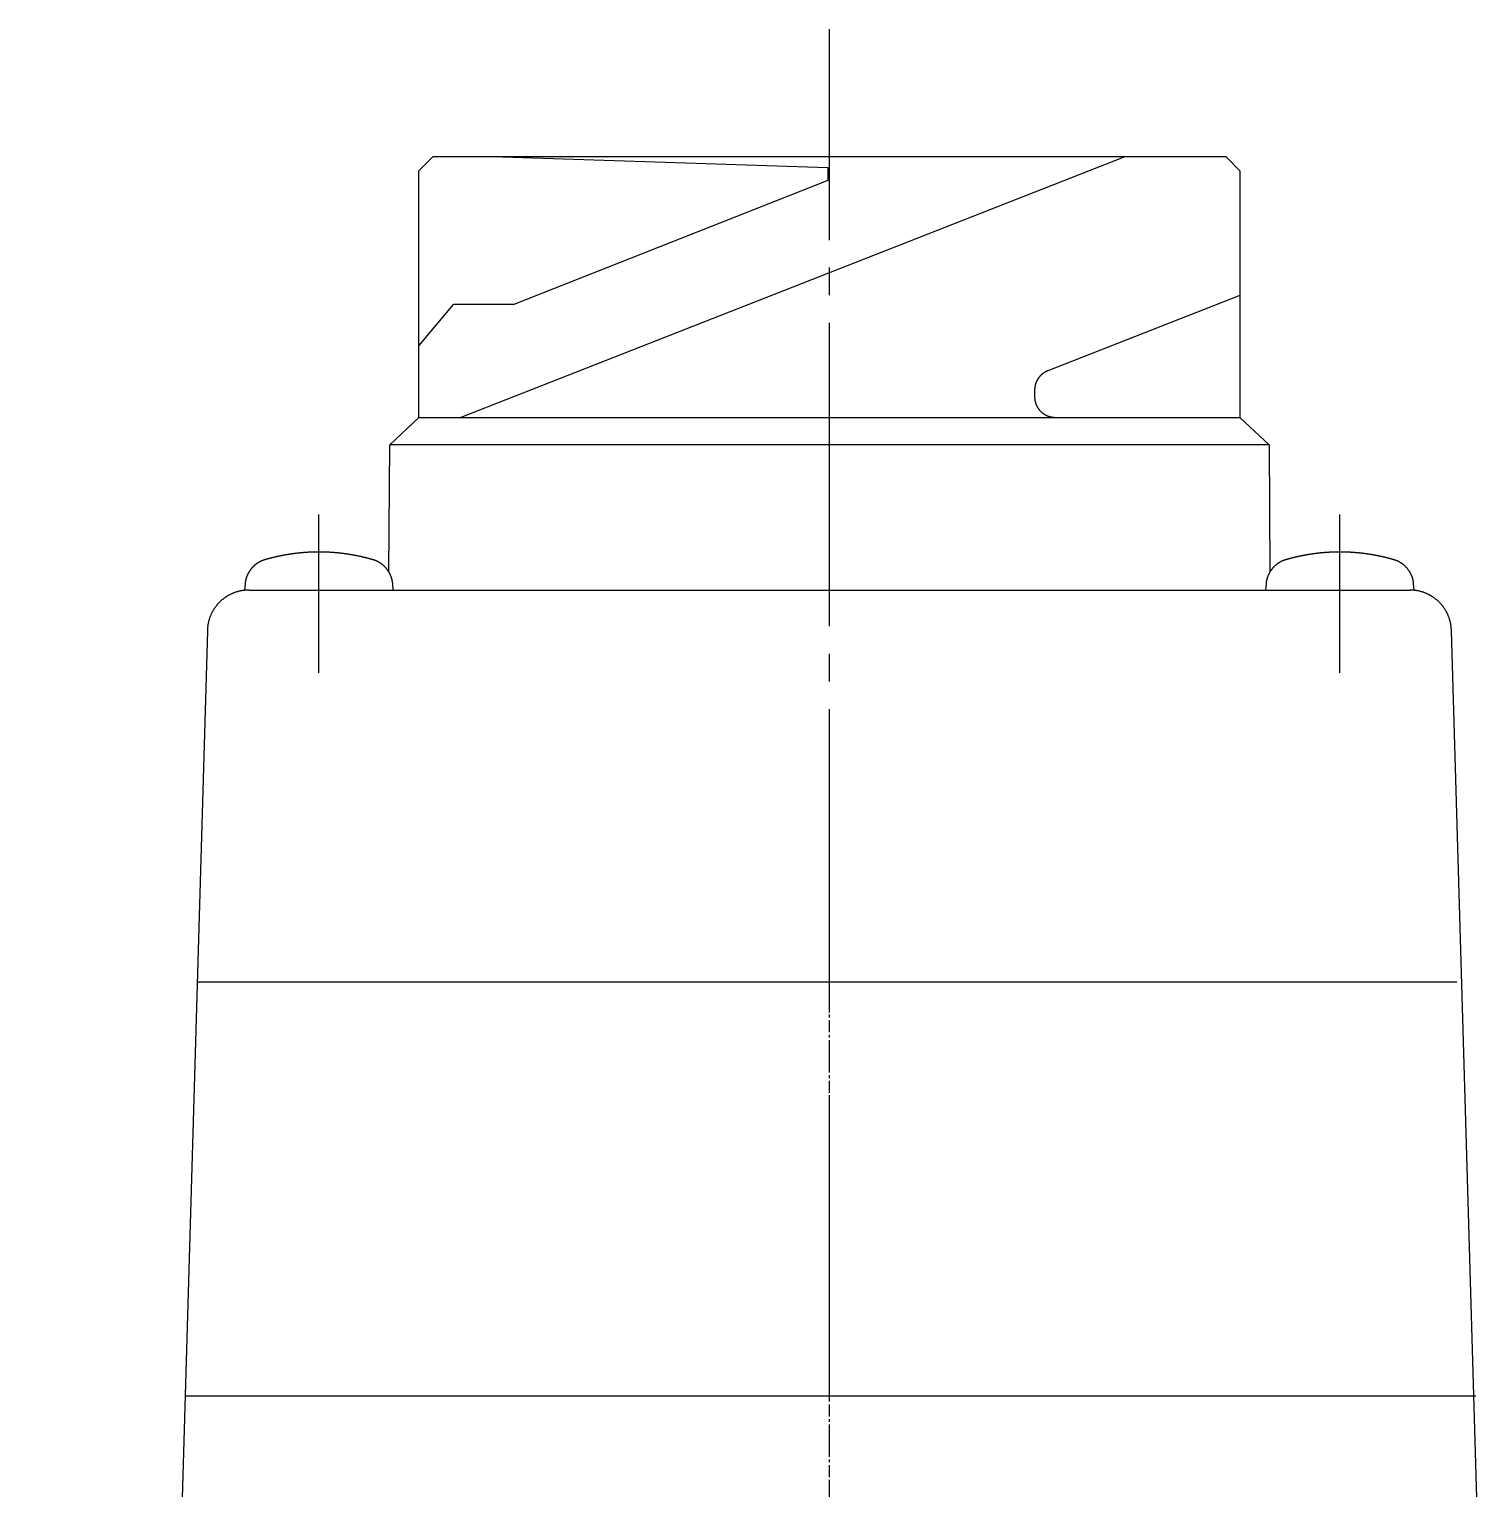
# Model space of a CAD drawing. Extents: x 0 to 632, y 0 to 332.
# Drawn here: x 550.3 to 602.8, y 279.2 to 332.1 of the extents above; entities that cross this region are included whole.
import ezdxf

# ---------------------------------------------------------------- set-up
doc = ezdxf.new("R2010")
doc.units = 0
doc.linetypes.add('DASH_CENTER', pattern=[14, 11, -1, 1, -1])
doc.layers.get('0').update_dxf_attribs({"linetype": 'CONTINUOUS'})

# ---------------------------------------------------------------- blocks, each defined once
blk = doc.blocks.new('TOP', base_point=(-57215.3, 16665.6))
at = {"color": 1, "linetype": 'DASH_CENTER'}
for p, q in [((-21952.1, 16121), (-21952.1, 17679.6)), ((-22688.7, 16324.5), (-22688.7, 16070.5))]:
    blk.add_line(p, q, dxfattribs=at)

msp = doc.modelspace()

# ---------------------------------------------------------------- linework, layer by layer
at = {"color": 1, "linetype": 'DASH_CENTER'}
for p, q in [((579.333, 268.47), (579.333, 332.112)), ((560.833, 308.782), (560.833, 314.526)), ((597.833, 308.782), (597.833, 314.526))]:
    msp.add_line(p, q, dxfattribs=at)
at = {"color": 7, "linetype": 'CONTINUOUS'}
for p, q in [((564.458, 326.982), (564.958, 327.482)), ((593.708, 327.482), (564.958, 327.482)), ((593.708, 327.482), (564.968, 327.482)), ((590.039, 327.482), (565.978, 318.042)), ((567.485, 327.482), (579.275, 327.096)), ((594.208, 326.982), (593.708, 327.482)), ((564.458, 318.042), (564.458, 326.982)), ((579.275, 327.096), (579.275, 326.623)), ((594.208, 326.982), (594.208, 318.042)), ((579.275, 326.623), (567.895, 322.135)), ((594.208, 322.46), (587.246, 319.729)), ((564.458, 320.639), (565.713, 322.135)), ((567.895, 322.135), (565.713, 322.135)), ((586.77, 319.03), (586.77, 318.792)), ((563.398, 317.042), (564.458, 318.042)), ((564.458, 318.042), (587.52, 318.042)), ((587.52, 318.042), (594.208, 318.042)), ((594.208, 318.042), (595.268, 317.042)), ((594.208, 318.042), (595.268, 317.042)), ((563.37, 312.435), (563.398, 317.042)), ((595.268, 317.042), (563.398, 317.042)), ((595.268, 317.042), (595.295, 312.435)), ((558.157, 312.009), (558.136, 311.774)), ((558.29, 311.782), (579.333, 311.782)), ((563.528, 311.782), (563.508, 312.009)), ((579.333, 311.782), (600.376, 311.782)), ((595.157, 312.009), (595.137, 311.782)), ((600.529, 311.774), (600.508, 312.009)), ((556.79, 310.303), (555.833, 277.482)), ((602.833, 277.482), (601.876, 310.303)), ((556.419, 297.582), (579.333, 297.582)), ((579.333, 297.582), (602.067, 297.582)), ((555.981, 282.582), (579.333, 282.582)), ((579.333, 282.582), (602.765, 282.582))]:
    msp.add_line(p, q, dxfattribs=at)
for points in [[(587.246, 319.729, 0), (587.24, 319.726, 0), (587.233, 319.723, 0), (587.227, 319.721, 0), (587.22, 319.718, 0), (587.214, 319.715, 0), (587.207, 319.712, 0), (587.201, 319.709, 0), (587.195, 319.706, 0), (587.188, 319.703, 0), (587.182, 319.7, 0), (587.176, 319.697, 0), (587.17, 319.693, 0), (587.164, 319.69, 0), (587.157, 319.687, 0), (587.151, 319.683, 0), (587.145, 319.68, 0), (587.139, 319.676, 0), (587.133, 319.673, 0), (587.127, 319.669, 0), (587.121, 319.665, 0), (587.115, 319.662, 0), (587.109, 319.658, 0), (587.103, 319.654, 0), (587.098, 319.65, 0), (587.092, 319.646, 0), (587.086, 319.642, 0), (587.08, 319.638, 0), (587.075, 319.634, 0), (587.069, 319.63, 0), (587.064, 319.625, 0), (587.058, 319.621, 0), (587.053, 319.617, 0), (587.047, 319.612, 0), (587.042, 319.608, 0), (587.036, 319.603, 0), (587.031, 319.599, 0), (587.026, 319.594, 0), (587.02, 319.59, 0), (587.015, 319.585, 0), (587.01, 319.58, 0), (587.005, 319.575, 0), (587, 319.571, 0), (586.995, 319.566, 0), (586.99, 319.561, 0), (586.985, 319.556, 0), (586.98, 319.551, 0), (586.975, 319.546, 0), (586.97, 319.541, 0), (586.966, 319.535, 0), (586.961, 319.53, 0), (586.956, 319.525, 0), (586.952, 319.52, 0), (586.947, 319.514, 0), (586.943, 319.509, 0), (586.938, 319.503, 0), (586.934, 319.498, 0), (586.929, 319.493, 0), (586.925, 319.487, 0), (586.921, 319.481, 0), (586.917, 319.476, 0), (586.913, 319.47, 0), (586.908, 319.464, 0), (586.904, 319.459, 0), (586.9, 319.453, 0), (586.897, 319.447, 0), (586.893, 319.441, 0), (586.889, 319.435, 0), (586.885, 319.429, 0), (586.881, 319.423, 0), (586.878, 319.417, 0), (586.874, 319.411, 0), (586.871, 319.405, 0), (586.867, 319.399, 0), (586.864, 319.393, 0), (586.86, 319.387, 0), (586.857, 319.381, 0), (586.854, 319.375, 0), (586.851, 319.368, 0), (586.847, 319.362, 0), (586.844, 319.356, 0), (586.841, 319.349, 0), (586.838, 319.343, 0), (586.836, 319.337, 0), (586.833, 319.33, 0), (586.83, 319.324, 0), (586.827, 319.317, 0), (586.825, 319.311, 0), (586.822, 319.304, 0), (586.819, 319.298, 0), (586.817, 319.291, 0), (586.815, 319.285, 0), (586.812, 319.278, 0), (586.81, 319.271, 0), (586.808, 319.265, 0), (586.806, 319.258, 0), (586.803, 319.251, 0), (586.801, 319.245, 0), (586.799, 319.238, 0), (586.797, 319.231, 0), (586.796, 319.224, 0), (586.794, 319.218, 0), (586.792, 319.211, 0), (586.79, 319.204, 0), (586.789, 319.197, 0), (586.787, 319.19, 0), (586.786, 319.184, 0), (586.785, 319.177, 0), (586.783, 319.17, 0), (586.782, 319.163, 0), (586.781, 319.156, 0), (586.78, 319.149, 0), (586.778, 319.142, 0), (586.777, 319.135, 0), (586.777, 319.128, 0), (586.776, 319.121, 0), (586.775, 319.114, 0), (586.774, 319.107, 0), (586.773, 319.1, 0), (586.773, 319.093, 0), (586.772, 319.086, 0), (586.772, 319.079, 0), (586.771, 319.072, 0), (586.771, 319.065, 0), (586.771, 319.058, 0), (586.77, 319.051, 0), (586.77, 319.044, 0), (586.77, 319.037, 0), (586.77, 319.03, 0)], [(586.77, 318.792, 0), (586.77, 318.783, 0), (586.77, 318.773, 0), (586.771, 318.764, 0), (586.771, 318.755, 0), (586.772, 318.746, 0), (586.772, 318.737, 0), (586.773, 318.727, 0), (586.774, 318.718, 0), (586.775, 318.709, 0), (586.776, 318.7, 0), (586.777, 318.691, 0), (586.778, 318.682, 0), (586.78, 318.673, 0), (586.781, 318.664, 0), (586.783, 318.654, 0), (586.785, 318.645, 0), (586.786, 318.636, 0), (586.788, 318.627, 0), (586.79, 318.618, 0), (586.793, 318.61, 0), (586.795, 318.601, 0), (586.797, 318.592, 0), (586.8, 318.583, 0), (586.802, 318.574, 0), (586.805, 318.565, 0), (586.808, 318.556, 0), (586.811, 318.548, 0), (586.814, 318.539, 0), (586.817, 318.53, 0), (586.82, 318.522, 0), (586.824, 318.513, 0), (586.827, 318.505, 0), (586.831, 318.496, 0), (586.834, 318.488, 0), (586.838, 318.479, 0), (586.842, 318.471, 0), (586.846, 318.463, 0), (586.85, 318.455, 0), (586.854, 318.446, 0), (586.859, 318.438, 0), (586.863, 318.43, 0), (586.868, 318.422, 0), (586.872, 318.414, 0), (586.877, 318.406, 0), (586.882, 318.398, 0), (586.886, 318.391, 0), (586.891, 318.383, 0), (586.896, 318.375, 0), (586.902, 318.367, 0), (586.907, 318.36, 0), (586.912, 318.352, 0), (586.918, 318.345, 0), (586.923, 318.338, 0), (586.929, 318.33, 0), (586.935, 318.323, 0), (586.94, 318.316, 0), (586.946, 318.309, 0), (586.952, 318.302, 0), (586.958, 318.295, 0), (586.964, 318.288, 0), (586.971, 318.281, 0), (586.977, 318.275, 0), (586.983, 318.268, 0), (586.99, 318.261, 0), (586.996, 318.255, 0), (587.003, 318.249, 0), (587.01, 318.242, 0), (587.016, 318.236, 0), (587.023, 318.23, 0), (587.03, 318.224, 0), (587.037, 318.218, 0), (587.044, 318.212, 0), (587.051, 318.206, 0), (587.059, 318.2, 0), (587.066, 318.195, 0), (587.073, 318.189, 0), (587.081, 318.184, 0), (587.088, 318.179, 0), (587.096, 318.173, 0), (587.103, 318.168, 0), (587.111, 318.163, 0), (587.119, 318.158, 0), (587.127, 318.153, 0), (587.135, 318.148, 0), (587.142, 318.144, 0), (587.15, 318.139, 0), (587.158, 318.135, 0), (587.167, 318.13, 0), (587.175, 318.126, 0), (587.183, 318.122, 0), (587.191, 318.118, 0), (587.199, 318.114, 0), (587.208, 318.11, 0), (587.216, 318.106, 0), (587.225, 318.102, 0), (587.233, 318.099, 0), (587.242, 318.095, 0), (587.25, 318.092, 0), (587.259, 318.089, 0), (587.267, 318.086, 0), (587.276, 318.083, 0), (587.285, 318.08, 0), (587.294, 318.077, 0), (587.302, 318.074, 0), (587.311, 318.071, 0), (587.32, 318.069, 0), (587.329, 318.067, 0), (587.338, 318.064, 0), (587.347, 318.062, 0), (587.356, 318.06, 0), (587.365, 318.058, 0), (587.374, 318.056, 0), (587.383, 318.054, 0), (587.392, 318.053, 0), (587.401, 318.051, 0), (587.41, 318.05, 0), (587.419, 318.049, 0), (587.428, 318.047, 0), (587.437, 318.046, 0), (587.447, 318.045, 0), (587.456, 318.045, 0), (587.465, 318.044, 0), (587.474, 318.043, 0), (587.483, 318.043, 0), (587.492, 318.042, 0), (587.502, 318.042, 0), (587.511, 318.042, 0), (587.52, 318.042, 0)], [(558.873, 312.882, 0), (558.864, 312.879, 0), (558.855, 312.876, 0), (558.846, 312.874, 0), (558.837, 312.871, 0), (558.828, 312.868, 0), (558.819, 312.865, 0), (558.811, 312.861, 0), (558.802, 312.858, 0), (558.793, 312.855, 0), (558.784, 312.851, 0), (558.776, 312.848, 0), (558.767, 312.844, 0), (558.758, 312.841, 0), (558.75, 312.837, 0), (558.741, 312.833, 0), (558.733, 312.829, 0), (558.724, 312.825, 0), (558.716, 312.821, 0), (558.707, 312.817, 0), (558.699, 312.813, 0), (558.691, 312.809, 0), (558.682, 312.804, 0), (558.674, 312.8, 0), (558.666, 312.795, 0), (558.658, 312.791, 0), (558.65, 312.786, 0), (558.642, 312.781, 0), (558.633, 312.776, 0), (558.625, 312.771, 0), (558.618, 312.766, 0), (558.61, 312.761, 0), (558.602, 312.756, 0), (558.594, 312.751, 0), (558.586, 312.746, 0), (558.579, 312.74, 0), (558.571, 312.735, 0), (558.563, 312.73, 0), (558.556, 312.724, 0), (558.548, 312.718, 0), (558.541, 312.713, 0), (558.533, 312.707, 0), (558.526, 312.701, 0), (558.519, 312.695, 0), (558.512, 312.689, 0), (558.504, 312.683, 0), (558.497, 312.677, 0), (558.49, 312.671, 0), (558.483, 312.665, 0), (558.476, 312.658, 0), (558.47, 312.652, 0), (558.463, 312.645, 0), (558.456, 312.639, 0), (558.449, 312.632, 0), (558.443, 312.626, 0), (558.436, 312.619, 0), (558.43, 312.612, 0), (558.423, 312.605, 0), (558.417, 312.599, 0), (558.41, 312.592, 0), (558.404, 312.585, 0), (558.398, 312.578, 0), (558.392, 312.571, 0), (558.386, 312.563, 0), (558.38, 312.556, 0), (558.374, 312.549, 0), (558.368, 312.542, 0), (558.362, 312.534, 0), (558.357, 312.527, 0), (558.351, 312.519, 0), (558.345, 312.512, 0), (558.34, 312.504, 0), (558.335, 312.496, 0), (558.329, 312.489, 0), (558.324, 312.481, 0), (558.319, 312.473, 0), (558.314, 312.465, 0), (558.308, 312.457, 0), (558.304, 312.45, 0), (558.299, 312.442, 0), (558.294, 312.434, 0), (558.289, 312.425, 0), (558.284, 312.417, 0), (558.28, 312.409, 0), (558.275, 312.401, 0), (558.271, 312.393, 0), (558.266, 312.384, 0), (558.262, 312.376, 0), (558.258, 312.368, 0), (558.254, 312.359, 0), (558.25, 312.351, 0), (558.246, 312.342, 0), (558.242, 312.334, 0), (558.238, 312.325, 0), (558.234, 312.317, 0), (558.231, 312.308, 0), (558.227, 312.299, 0), (558.223, 312.291, 0), (558.22, 312.282, 0), (558.217, 312.273, 0), (558.213, 312.264, 0), (558.21, 312.256, 0), (558.207, 312.247, 0), (558.204, 312.238, 0), (558.201, 312.229, 0), (558.198, 312.22, 0), (558.196, 312.211, 0), (558.193, 312.202, 0), (558.19, 312.193, 0), (558.188, 312.184, 0), (558.185, 312.175, 0), (558.183, 312.166, 0), (558.181, 312.157, 0), (558.179, 312.148, 0), (558.177, 312.139, 0), (558.175, 312.129, 0), (558.173, 312.12, 0), (558.171, 312.111, 0), (558.169, 312.102, 0), (558.168, 312.093, 0), (558.166, 312.083, 0), (558.165, 312.074, 0), (558.163, 312.065, 0), (558.162, 312.056, 0), (558.161, 312.046, 0), (558.16, 312.037, 0), (558.159, 312.028, 0), (558.158, 312.018, 0), (558.157, 312.009, 0)], [(560.833, 313.162, 0), (560.817, 313.162, 0), (560.802, 313.162, 0), (560.786, 313.162, 0), (560.771, 313.161, 0), (560.755, 313.161, 0), (560.739, 313.161, 0), (560.724, 313.161, 0), (560.708, 313.161, 0), (560.693, 313.16, 0), (560.677, 313.16, 0), (560.662, 313.16, 0), (560.646, 313.159, 0), (560.631, 313.159, 0), (560.615, 313.158, 0), (560.6, 313.158, 0), (560.584, 313.157, 0), (560.569, 313.157, 0), (560.553, 313.156, 0), (560.538, 313.156, 0), (560.522, 313.155, 0), (560.507, 313.154, 0), (560.491, 313.153, 0), (560.476, 313.153, 0), (560.46, 313.152, 0), (560.445, 313.151, 0), (560.429, 313.15, 0), (560.414, 313.149, 0), (560.398, 313.148, 0), (560.383, 313.147, 0), (560.367, 313.146, 0), (560.352, 313.145, 0), (560.336, 313.144, 0), (560.321, 313.143, 0), (560.306, 313.142, 0), (560.29, 313.141, 0), (560.275, 313.139, 0), (560.259, 313.138, 0), (560.244, 313.137, 0), (560.228, 313.136, 0), (560.213, 313.134, 0), (560.197, 313.133, 0), (560.182, 313.131, 0), (560.166, 313.13, 0), (560.151, 313.128, 0), (560.135, 313.127, 0), (560.12, 313.125, 0), (560.105, 313.124, 0), (560.089, 313.122, 0), (560.074, 313.12, 0), (560.058, 313.119, 0), (560.043, 313.117, 0), (560.027, 313.115, 0), (560.012, 313.113, 0), (559.997, 313.112, 0), (559.981, 313.11, 0), (559.966, 313.108, 0), (559.95, 313.106, 0), (559.935, 313.104, 0), (559.92, 313.102, 0), (559.904, 313.1, 0), (559.889, 313.098, 0), (559.874, 313.096, 0), (559.858, 313.094, 0), (559.843, 313.091, 0), (559.827, 313.089, 0), (559.812, 313.087, 0), (559.797, 313.085, 0), (559.781, 313.082, 0), (559.766, 313.08, 0), (559.751, 313.078, 0), (559.735, 313.075, 0), (559.72, 313.073, 0), (559.705, 313.07, 0), (559.689, 313.068, 0), (559.674, 313.065, 0), (559.659, 313.063, 0), (559.644, 313.06, 0), (559.628, 313.057, 0), (559.613, 313.055, 0), (559.598, 313.052, 0), (559.582, 313.049, 0), (559.567, 313.046, 0), (559.552, 313.044, 0), (559.537, 313.041, 0), (559.521, 313.038, 0), (559.506, 313.035, 0), (559.491, 313.032, 0), (559.476, 313.029, 0), (559.461, 313.026, 0), (559.445, 313.023, 0), (559.43, 313.02, 0), (559.415, 313.017, 0), (559.4, 313.014, 0), (559.385, 313.01, 0), (559.369, 313.007, 0), (559.354, 313.004, 0), (559.339, 313.001, 0), (559.324, 312.997, 0), (559.309, 312.994, 0), (559.294, 312.99, 0), (559.278, 312.987, 0), (559.263, 312.984, 0), (559.248, 312.98, 0), (559.233, 312.977, 0), (559.218, 312.973, 0), (559.203, 312.969, 0), (559.188, 312.966, 0), (559.173, 312.962, 0), (559.158, 312.958, 0), (559.143, 312.955, 0), (559.128, 312.951, 0), (559.112, 312.947, 0), (559.097, 312.943, 0), (559.082, 312.939, 0), (559.067, 312.936, 0), (559.052, 312.932, 0), (559.037, 312.928, 0), (559.022, 312.924, 0), (559.007, 312.92, 0), (558.992, 312.916, 0), (558.977, 312.911, 0), (558.963, 312.907, 0), (558.948, 312.903, 0), (558.933, 312.899, 0), (558.918, 312.895, 0), (558.903, 312.89, 0), (558.888, 312.886, 0), (558.873, 312.882, 0)], [(562.792, 312.882, 0), (562.777, 312.886, 0), (562.762, 312.89, 0), (562.747, 312.895, 0), (562.733, 312.899, 0), (562.718, 312.903, 0), (562.703, 312.907, 0), (562.688, 312.911, 0), (562.673, 312.916, 0), (562.658, 312.92, 0), (562.643, 312.924, 0), (562.628, 312.928, 0), (562.613, 312.932, 0), (562.598, 312.936, 0), (562.583, 312.939, 0), (562.568, 312.943, 0), (562.553, 312.947, 0), (562.538, 312.951, 0), (562.523, 312.955, 0), (562.508, 312.958, 0), (562.492, 312.962, 0), (562.477, 312.966, 0), (562.462, 312.969, 0), (562.447, 312.973, 0), (562.432, 312.977, 0), (562.417, 312.98, 0), (562.402, 312.984, 0), (562.387, 312.987, 0), (562.372, 312.99, 0), (562.356, 312.994, 0), (562.341, 312.997, 0), (562.326, 313.001, 0), (562.311, 313.004, 0), (562.296, 313.007, 0), (562.281, 313.01, 0), (562.265, 313.014, 0), (562.25, 313.017, 0), (562.235, 313.02, 0), (562.22, 313.023, 0), (562.205, 313.026, 0), (562.189, 313.029, 0), (562.174, 313.032, 0), (562.159, 313.035, 0), (562.144, 313.038, 0), (562.128, 313.041, 0), (562.113, 313.044, 0), (562.098, 313.046, 0), (562.083, 313.049, 0), (562.067, 313.052, 0), (562.052, 313.055, 0), (562.037, 313.057, 0), (562.022, 313.06, 0), (562.006, 313.063, 0), (561.991, 313.065, 0), (561.976, 313.068, 0), (561.96, 313.07, 0), (561.945, 313.073, 0), (561.93, 313.075, 0), (561.914, 313.078, 0), (561.899, 313.08, 0), (561.884, 313.082, 0), (561.868, 313.085, 0), (561.853, 313.087, 0), (561.838, 313.089, 0), (561.822, 313.091, 0), (561.807, 313.094, 0), (561.792, 313.096, 0), (561.776, 313.098, 0), (561.761, 313.1, 0), (561.745, 313.102, 0), (561.73, 313.104, 0), (561.715, 313.106, 0), (561.699, 313.108, 0), (561.684, 313.11, 0), (561.669, 313.112, 0), (561.653, 313.113, 0), (561.638, 313.115, 0), (561.622, 313.117, 0), (561.607, 313.119, 0), (561.591, 313.12, 0), (561.576, 313.122, 0), (561.561, 313.124, 0), (561.545, 313.125, 0), (561.53, 313.127, 0), (561.514, 313.128, 0), (561.499, 313.13, 0), (561.483, 313.131, 0), (561.468, 313.133, 0), (561.452, 313.134, 0), (561.437, 313.136, 0), (561.422, 313.137, 0), (561.406, 313.138, 0), (561.391, 313.139, 0), (561.375, 313.141, 0), (561.36, 313.142, 0), (561.344, 313.143, 0), (561.329, 313.144, 0), (561.313, 313.145, 0), (561.298, 313.146, 0), (561.282, 313.147, 0), (561.267, 313.148, 0), (561.251, 313.149, 0), (561.236, 313.15, 0), (561.22, 313.151, 0), (561.205, 313.152, 0), (561.189, 313.153, 0), (561.174, 313.153, 0), (561.158, 313.154, 0), (561.143, 313.155, 0), (561.127, 313.156, 0), (561.112, 313.156, 0), (561.096, 313.157, 0), (561.081, 313.157, 0), (561.065, 313.158, 0), (561.05, 313.158, 0), (561.034, 313.159, 0), (561.019, 313.159, 0), (561.003, 313.16, 0), (560.988, 313.16, 0), (560.972, 313.16, 0), (560.957, 313.161, 0), (560.941, 313.161, 0), (560.926, 313.161, 0), (560.91, 313.161, 0), (560.895, 313.161, 0), (560.879, 313.162, 0), (560.864, 313.162, 0), (560.848, 313.162, 0), (560.833, 313.162, 0)], [(563.508, 312.009, 0), (563.508, 312.018, 0), (563.507, 312.028, 0), (563.506, 312.037, 0), (563.504, 312.046, 0), (563.503, 312.056, 0), (563.502, 312.065, 0), (563.501, 312.074, 0), (563.499, 312.083, 0), (563.498, 312.093, 0), (563.496, 312.102, 0), (563.494, 312.111, 0), (563.492, 312.12, 0), (563.49, 312.129, 0), (563.488, 312.139, 0), (563.486, 312.148, 0), (563.484, 312.157, 0), (563.482, 312.166, 0), (563.48, 312.175, 0), (563.477, 312.184, 0), (563.475, 312.193, 0), (563.472, 312.202, 0), (563.47, 312.211, 0), (563.467, 312.22, 0), (563.464, 312.229, 0), (563.461, 312.238, 0), (563.458, 312.247, 0), (563.455, 312.256, 0), (563.452, 312.264, 0), (563.448, 312.273, 0), (563.445, 312.282, 0), (563.442, 312.291, 0), (563.438, 312.299, 0), (563.435, 312.308, 0), (563.431, 312.317, 0), (563.427, 312.325, 0), (563.423, 312.334, 0), (563.42, 312.342, 0), (563.416, 312.351, 0), (563.411, 312.359, 0), (563.407, 312.368, 0), (563.403, 312.376, 0), (563.399, 312.384, 0), (563.394, 312.393, 0), (563.39, 312.401, 0), (563.385, 312.409, 0), (563.381, 312.417, 0), (563.376, 312.425, 0), (563.371, 312.434, 0), (563.367, 312.442, 0), (563.362, 312.45, 0), (563.357, 312.457, 0), (563.352, 312.465, 0), (563.347, 312.473, 0), (563.341, 312.481, 0), (563.336, 312.489, 0), (563.331, 312.496, 0), (563.325, 312.504, 0), (563.32, 312.512, 0), (563.314, 312.519, 0), (563.309, 312.527, 0), (563.303, 312.534, 0), (563.297, 312.542, 0), (563.291, 312.549, 0), (563.285, 312.556, 0), (563.279, 312.563, 0), (563.273, 312.571, 0), (563.267, 312.578, 0), (563.261, 312.585, 0), (563.255, 312.592, 0), (563.248, 312.599, 0), (563.242, 312.605, 0), (563.236, 312.612, 0), (563.229, 312.619, 0), (563.223, 312.626, 0), (563.216, 312.632, 0), (563.209, 312.639, 0), (563.202, 312.645, 0), (563.196, 312.652, 0), (563.189, 312.658, 0), (563.182, 312.665, 0), (563.175, 312.671, 0), (563.168, 312.677, 0), (563.161, 312.683, 0), (563.154, 312.689, 0), (563.146, 312.695, 0), (563.139, 312.701, 0), (563.132, 312.707, 0), (563.124, 312.713, 0), (563.117, 312.718, 0), (563.109, 312.724, 0), (563.102, 312.73, 0), (563.094, 312.735, 0), (563.087, 312.74, 0), (563.079, 312.746, 0), (563.071, 312.751, 0), (563.063, 312.756, 0), (563.056, 312.761, 0), (563.048, 312.766, 0), (563.04, 312.771, 0), (563.032, 312.776, 0), (563.024, 312.781, 0), (563.016, 312.786, 0), (563.007, 312.791, 0), (562.999, 312.795, 0), (562.991, 312.8, 0), (562.983, 312.804, 0), (562.975, 312.809, 0), (562.966, 312.813, 0), (562.958, 312.817, 0), (562.949, 312.821, 0), (562.941, 312.825, 0), (562.933, 312.829, 0), (562.924, 312.833, 0), (562.915, 312.837, 0), (562.907, 312.841, 0), (562.898, 312.844, 0), (562.89, 312.848, 0), (562.881, 312.851, 0), (562.872, 312.855, 0), (562.863, 312.858, 0), (562.855, 312.861, 0), (562.846, 312.865, 0), (562.837, 312.868, 0), (562.828, 312.871, 0), (562.819, 312.874, 0), (562.81, 312.876, 0), (562.801, 312.879, 0), (562.792, 312.882, 0)], [(595.873, 312.882, 0), (595.864, 312.879, 0), (595.855, 312.876, 0), (595.846, 312.874, 0), (595.837, 312.871, 0), (595.828, 312.868, 0), (595.819, 312.865, 0), (595.811, 312.861, 0), (595.802, 312.858, 0), (595.793, 312.855, 0), (595.784, 312.851, 0), (595.776, 312.848, 0), (595.767, 312.844, 0), (595.758, 312.841, 0), (595.75, 312.837, 0), (595.741, 312.833, 0), (595.733, 312.829, 0), (595.724, 312.825, 0), (595.716, 312.821, 0), (595.707, 312.817, 0), (595.699, 312.813, 0), (595.691, 312.809, 0), (595.682, 312.804, 0), (595.674, 312.8, 0), (595.666, 312.795, 0), (595.658, 312.791, 0), (595.65, 312.786, 0), (595.642, 312.781, 0), (595.633, 312.776, 0), (595.625, 312.771, 0), (595.618, 312.766, 0), (595.61, 312.761, 0), (595.602, 312.756, 0), (595.594, 312.751, 0), (595.586, 312.746, 0), (595.579, 312.74, 0), (595.571, 312.735, 0), (595.563, 312.73, 0), (595.556, 312.724, 0), (595.548, 312.718, 0), (595.541, 312.713, 0), (595.533, 312.707, 0), (595.526, 312.701, 0), (595.519, 312.695, 0), (595.512, 312.689, 0), (595.504, 312.683, 0), (595.497, 312.677, 0), (595.49, 312.671, 0), (595.483, 312.665, 0), (595.476, 312.658, 0), (595.47, 312.652, 0), (595.463, 312.645, 0), (595.456, 312.639, 0), (595.449, 312.632, 0), (595.443, 312.626, 0), (595.436, 312.619, 0), (595.43, 312.612, 0), (595.423, 312.605, 0), (595.417, 312.599, 0), (595.41, 312.592, 0), (595.404, 312.585, 0), (595.398, 312.578, 0), (595.392, 312.571, 0), (595.386, 312.563, 0), (595.38, 312.556, 0), (595.374, 312.549, 0), (595.368, 312.542, 0), (595.362, 312.534, 0), (595.357, 312.527, 0), (595.351, 312.519, 0), (595.345, 312.512, 0), (595.34, 312.504, 0), (595.335, 312.496, 0), (595.329, 312.489, 0), (595.324, 312.481, 0), (595.319, 312.473, 0), (595.314, 312.465, 0), (595.308, 312.457, 0), (595.304, 312.45, 0), (595.299, 312.442, 0), (595.294, 312.434, 0), (595.289, 312.425, 0), (595.284, 312.417, 0), (595.28, 312.409, 0), (595.275, 312.401, 0), (595.271, 312.393, 0), (595.266, 312.384, 0), (595.262, 312.376, 0), (595.258, 312.368, 0), (595.254, 312.359, 0), (595.25, 312.351, 0), (595.246, 312.342, 0), (595.242, 312.334, 0), (595.238, 312.325, 0), (595.234, 312.317, 0), (595.231, 312.308, 0), (595.227, 312.299, 0), (595.223, 312.291, 0), (595.22, 312.282, 0), (595.217, 312.273, 0), (595.213, 312.264, 0), (595.21, 312.256, 0), (595.207, 312.247, 0), (595.204, 312.238, 0), (595.201, 312.229, 0), (595.198, 312.22, 0), (595.196, 312.211, 0), (595.193, 312.202, 0), (595.19, 312.193, 0), (595.188, 312.184, 0), (595.185, 312.175, 0), (595.183, 312.166, 0), (595.181, 312.157, 0), (595.179, 312.148, 0), (595.177, 312.139, 0), (595.175, 312.129, 0), (595.173, 312.12, 0), (595.171, 312.111, 0), (595.169, 312.102, 0), (595.168, 312.093, 0), (595.166, 312.083, 0), (595.165, 312.074, 0), (595.163, 312.065, 0), (595.162, 312.056, 0), (595.161, 312.046, 0), (595.16, 312.037, 0), (595.159, 312.028, 0), (595.158, 312.018, 0), (595.157, 312.009, 0)], [(597.833, 313.162, 0), (597.817, 313.162, 0), (597.802, 313.162, 0), (597.786, 313.162, 0), (597.771, 313.161, 0), (597.755, 313.161, 0), (597.739, 313.161, 0), (597.724, 313.161, 0), (597.708, 313.161, 0), (597.693, 313.16, 0), (597.677, 313.16, 0), (597.662, 313.16, 0), (597.646, 313.159, 0), (597.631, 313.159, 0), (597.615, 313.158, 0), (597.6, 313.158, 0), (597.584, 313.157, 0), (597.569, 313.157, 0), (597.553, 313.156, 0), (597.538, 313.156, 0), (597.522, 313.155, 0), (597.507, 313.154, 0), (597.491, 313.153, 0), (597.476, 313.153, 0), (597.46, 313.152, 0), (597.445, 313.151, 0), (597.429, 313.15, 0), (597.414, 313.149, 0), (597.398, 313.148, 0), (597.383, 313.147, 0), (597.367, 313.146, 0), (597.352, 313.145, 0), (597.336, 313.144, 0), (597.321, 313.143, 0), (597.306, 313.142, 0), (597.29, 313.141, 0), (597.275, 313.139, 0), (597.259, 313.138, 0), (597.244, 313.137, 0), (597.228, 313.136, 0), (597.213, 313.134, 0), (597.197, 313.133, 0), (597.182, 313.131, 0), (597.166, 313.13, 0), (597.151, 313.128, 0), (597.135, 313.127, 0), (597.12, 313.125, 0), (597.105, 313.124, 0), (597.089, 313.122, 0), (597.074, 313.12, 0), (597.058, 313.119, 0), (597.043, 313.117, 0), (597.027, 313.115, 0), (597.012, 313.113, 0), (596.997, 313.112, 0), (596.981, 313.11, 0), (596.966, 313.108, 0), (596.95, 313.106, 0), (596.935, 313.104, 0), (596.92, 313.102, 0), (596.904, 313.1, 0), (596.889, 313.098, 0), (596.874, 313.096, 0), (596.858, 313.094, 0), (596.843, 313.091, 0), (596.827, 313.089, 0), (596.812, 313.087, 0), (596.797, 313.085, 0), (596.781, 313.082, 0), (596.766, 313.08, 0), (596.751, 313.078, 0), (596.735, 313.075, 0), (596.72, 313.073, 0), (596.705, 313.07, 0), (596.689, 313.068, 0), (596.674, 313.065, 0), (596.659, 313.063, 0), (596.644, 313.06, 0), (596.628, 313.057, 0), (596.613, 313.055, 0), (596.598, 313.052, 0), (596.582, 313.049, 0), (596.567, 313.046, 0), (596.552, 313.044, 0), (596.537, 313.041, 0), (596.521, 313.038, 0), (596.506, 313.035, 0), (596.491, 313.032, 0), (596.476, 313.029, 0), (596.461, 313.026, 0), (596.445, 313.023, 0), (596.43, 313.02, 0), (596.415, 313.017, 0), (596.4, 313.014, 0), (596.385, 313.01, 0), (596.369, 313.007, 0), (596.354, 313.004, 0), (596.339, 313.001, 0), (596.324, 312.997, 0), (596.309, 312.994, 0), (596.294, 312.99, 0), (596.278, 312.987, 0), (596.263, 312.984, 0), (596.248, 312.98, 0), (596.233, 312.977, 0), (596.218, 312.973, 0), (596.203, 312.969, 0), (596.188, 312.966, 0), (596.173, 312.962, 0), (596.158, 312.958, 0), (596.143, 312.955, 0), (596.128, 312.951, 0), (596.112, 312.947, 0), (596.097, 312.943, 0), (596.082, 312.939, 0), (596.067, 312.936, 0), (596.052, 312.932, 0), (596.037, 312.928, 0), (596.022, 312.924, 0), (596.007, 312.92, 0), (595.992, 312.916, 0), (595.977, 312.911, 0), (595.963, 312.907, 0), (595.948, 312.903, 0), (595.933, 312.899, 0), (595.918, 312.895, 0), (595.903, 312.89, 0), (595.888, 312.886, 0), (595.873, 312.882, 0)], [(599.792, 312.882, 0), (599.777, 312.886, 0), (599.762, 312.89, 0), (599.747, 312.895, 0), (599.733, 312.899, 0), (599.718, 312.903, 0), (599.703, 312.907, 0), (599.688, 312.911, 0), (599.673, 312.916, 0), (599.658, 312.92, 0), (599.643, 312.924, 0), (599.628, 312.928, 0), (599.613, 312.932, 0), (599.598, 312.936, 0), (599.583, 312.939, 0), (599.568, 312.943, 0), (599.553, 312.947, 0), (599.538, 312.951, 0), (599.523, 312.955, 0), (599.508, 312.958, 0), (599.492, 312.962, 0), (599.477, 312.966, 0), (599.462, 312.969, 0), (599.447, 312.973, 0), (599.432, 312.977, 0), (599.417, 312.98, 0), (599.402, 312.984, 0), (599.387, 312.987, 0), (599.372, 312.99, 0), (599.356, 312.994, 0), (599.341, 312.997, 0), (599.326, 313.001, 0), (599.311, 313.004, 0), (599.296, 313.007, 0), (599.281, 313.01, 0), (599.265, 313.014, 0), (599.25, 313.017, 0), (599.235, 313.02, 0), (599.22, 313.023, 0), (599.205, 313.026, 0), (599.189, 313.029, 0), (599.174, 313.032, 0), (599.159, 313.035, 0), (599.144, 313.038, 0), (599.128, 313.041, 0), (599.113, 313.044, 0), (599.098, 313.046, 0), (599.083, 313.049, 0), (599.067, 313.052, 0), (599.052, 313.055, 0), (599.037, 313.057, 0), (599.022, 313.06, 0), (599.006, 313.063, 0), (598.991, 313.065, 0), (598.976, 313.068, 0), (598.96, 313.07, 0), (598.945, 313.073, 0), (598.93, 313.075, 0), (598.914, 313.078, 0), (598.899, 313.08, 0), (598.884, 313.082, 0), (598.868, 313.085, 0), (598.853, 313.087, 0), (598.838, 313.089, 0), (598.822, 313.091, 0), (598.807, 313.094, 0), (598.792, 313.096, 0), (598.776, 313.098, 0), (598.761, 313.1, 0), (598.745, 313.102, 0), (598.73, 313.104, 0), (598.715, 313.106, 0), (598.699, 313.108, 0), (598.684, 313.11, 0), (598.669, 313.112, 0), (598.653, 313.113, 0), (598.638, 313.115, 0), (598.622, 313.117, 0), (598.607, 313.119, 0), (598.591, 313.12, 0), (598.576, 313.122, 0), (598.561, 313.124, 0), (598.545, 313.125, 0), (598.53, 313.127, 0), (598.514, 313.128, 0), (598.499, 313.13, 0), (598.483, 313.131, 0), (598.468, 313.133, 0), (598.452, 313.134, 0), (598.437, 313.136, 0), (598.422, 313.137, 0), (598.406, 313.138, 0), (598.391, 313.139, 0), (598.375, 313.141, 0), (598.36, 313.142, 0), (598.344, 313.143, 0), (598.329, 313.144, 0), (598.313, 313.145, 0), (598.298, 313.146, 0), (598.282, 313.147, 0), (598.267, 313.148, 0), (598.251, 313.149, 0), (598.236, 313.15, 0), (598.22, 313.151, 0), (598.205, 313.152, 0), (598.189, 313.153, 0), (598.174, 313.153, 0), (598.158, 313.154, 0), (598.143, 313.155, 0), (598.127, 313.156, 0), (598.112, 313.156, 0), (598.096, 313.157, 0), (598.081, 313.157, 0), (598.065, 313.158, 0), (598.05, 313.158, 0), (598.034, 313.159, 0), (598.019, 313.159, 0), (598.003, 313.16, 0), (597.988, 313.16, 0), (597.972, 313.16, 0), (597.957, 313.161, 0), (597.941, 313.161, 0), (597.926, 313.161, 0), (597.91, 313.161, 0), (597.895, 313.161, 0), (597.879, 313.162, 0), (597.864, 313.162, 0), (597.848, 313.162, 0), (597.833, 313.162, 0)], [(600.508, 312.009, 0), (600.508, 312.018, 0), (600.507, 312.028, 0), (600.506, 312.037, 0), (600.504, 312.046, 0), (600.503, 312.056, 0), (600.502, 312.065, 0), (600.501, 312.074, 0), (600.499, 312.083, 0), (600.498, 312.093, 0), (600.496, 312.102, 0), (600.494, 312.111, 0), (600.492, 312.12, 0), (600.49, 312.129, 0), (600.488, 312.139, 0), (600.486, 312.148, 0), (600.484, 312.157, 0), (600.482, 312.166, 0), (600.48, 312.175, 0), (600.477, 312.184, 0), (600.475, 312.193, 0), (600.472, 312.202, 0), (600.47, 312.211, 0), (600.467, 312.22, 0), (600.464, 312.229, 0), (600.461, 312.238, 0), (600.458, 312.247, 0), (600.455, 312.256, 0), (600.452, 312.264, 0), (600.448, 312.273, 0), (600.445, 312.282, 0), (600.442, 312.291, 0), (600.438, 312.299, 0), (600.435, 312.308, 0), (600.431, 312.317, 0), (600.427, 312.325, 0), (600.423, 312.334, 0), (600.42, 312.342, 0), (600.416, 312.351, 0), (600.411, 312.359, 0), (600.407, 312.368, 0), (600.403, 312.376, 0), (600.399, 312.384, 0), (600.394, 312.393, 0), (600.39, 312.401, 0), (600.385, 312.409, 0), (600.381, 312.417, 0), (600.376, 312.425, 0), (600.371, 312.434, 0), (600.367, 312.442, 0), (600.362, 312.45, 0), (600.357, 312.457, 0), (600.352, 312.465, 0), (600.347, 312.473, 0), (600.341, 312.481, 0), (600.336, 312.489, 0), (600.331, 312.496, 0), (600.325, 312.504, 0), (600.32, 312.512, 0), (600.314, 312.519, 0), (600.309, 312.527, 0), (600.303, 312.534, 0), (600.297, 312.542, 0), (600.291, 312.549, 0), (600.285, 312.556, 0), (600.279, 312.563, 0), (600.273, 312.571, 0), (600.267, 312.578, 0), (600.261, 312.585, 0), (600.255, 312.592, 0), (600.248, 312.599, 0), (600.242, 312.605, 0), (600.236, 312.612, 0), (600.229, 312.619, 0), (600.223, 312.626, 0), (600.216, 312.632, 0), (600.209, 312.639, 0), (600.202, 312.645, 0), (600.196, 312.652, 0), (600.189, 312.658, 0), (600.182, 312.665, 0), (600.175, 312.671, 0), (600.168, 312.677, 0), (600.161, 312.683, 0), (600.154, 312.689, 0), (600.146, 312.695, 0), (600.139, 312.701, 0), (600.132, 312.707, 0), (600.124, 312.713, 0), (600.117, 312.718, 0), (600.109, 312.724, 0), (600.102, 312.73, 0), (600.094, 312.735, 0), (600.087, 312.74, 0), (600.079, 312.746, 0), (600.071, 312.751, 0), (600.063, 312.756, 0), (600.056, 312.761, 0), (600.048, 312.766, 0), (600.04, 312.771, 0), (600.032, 312.776, 0), (600.024, 312.781, 0), (600.016, 312.786, 0), (600.007, 312.791, 0), (599.999, 312.795, 0), (599.991, 312.8, 0), (599.983, 312.804, 0), (599.975, 312.809, 0), (599.966, 312.813, 0), (599.958, 312.817, 0), (599.949, 312.821, 0), (599.941, 312.825, 0), (599.933, 312.829, 0), (599.924, 312.833, 0), (599.915, 312.837, 0), (599.907, 312.841, 0), (599.898, 312.844, 0), (599.89, 312.848, 0), (599.881, 312.851, 0), (599.872, 312.855, 0), (599.863, 312.858, 0), (599.855, 312.861, 0), (599.846, 312.865, 0), (599.837, 312.868, 0), (599.828, 312.871, 0), (599.819, 312.874, 0), (599.81, 312.876, 0), (599.801, 312.879, 0), (599.792, 312.882, 0)], [(558.29, 311.782, 0), (558.272, 311.782, 0), (558.254, 311.781, 0), (558.235, 311.781, 0), (558.217, 311.78, 0), (558.199, 311.779, 0), (558.181, 311.778, 0), (558.162, 311.776, 0), (558.144, 311.775, 0), (558.126, 311.773, 0), (558.108, 311.771, 0), (558.09, 311.768, 0), (558.072, 311.766, 0), (558.054, 311.763, 0), (558.036, 311.76, 0), (558.018, 311.757, 0), (558, 311.753, 0), (557.982, 311.75, 0), (557.964, 311.746, 0), (557.947, 311.742, 0), (557.929, 311.738, 0), (557.911, 311.733, 0), (557.893, 311.728, 0), (557.876, 311.723, 0), (557.858, 311.718, 0), (557.841, 311.713, 0), (557.824, 311.707, 0), (557.806, 311.702, 0), (557.789, 311.696, 0), (557.772, 311.689, 0), (557.755, 311.683, 0), (557.738, 311.676, 0), (557.721, 311.67, 0), (557.704, 311.663, 0), (557.687, 311.655, 0), (557.671, 311.648, 0), (557.654, 311.64, 0), (557.638, 311.632, 0), (557.621, 311.624, 0), (557.605, 311.616, 0), (557.589, 311.608, 0), (557.573, 311.599, 0), (557.557, 311.59, 0), (557.541, 311.581, 0), (557.525, 311.572, 0), (557.51, 311.563, 0), (557.494, 311.553, 0), (557.479, 311.543, 0), (557.463, 311.533, 0), (557.448, 311.523, 0), (557.433, 311.513, 0), (557.418, 311.502, 0), (557.403, 311.492, 0), (557.389, 311.481, 0), (557.374, 311.47, 0), (557.36, 311.459, 0), (557.346, 311.447, 0), (557.332, 311.436, 0), (557.318, 311.424, 0), (557.304, 311.412, 0), (557.29, 311.4, 0), (557.277, 311.388, 0), (557.263, 311.375, 0), (557.25, 311.363, 0), (557.237, 311.35, 0), (557.224, 311.337, 0), (557.211, 311.324, 0), (557.199, 311.311, 0), (557.186, 311.298, 0), (557.174, 311.284, 0), (557.162, 311.27, 0), (557.15, 311.257, 0), (557.138, 311.243, 0), (557.127, 311.229, 0), (557.115, 311.214, 0), (557.104, 311.2, 0), (557.093, 311.186, 0), (557.082, 311.171, 0), (557.071, 311.156, 0), (557.061, 311.141, 0), (557.05, 311.126, 0), (557.04, 311.111, 0), (557.03, 311.096, 0), (557.02, 311.081, 0), (557.011, 311.065, 0), (557.001, 311.049, 0), (556.992, 311.034, 0), (556.983, 311.018, 0), (556.974, 311.002, 0), (556.965, 310.986, 0), (556.957, 310.97, 0), (556.949, 310.953, 0), (556.941, 310.937, 0), (556.933, 310.921, 0), (556.925, 310.904, 0), (556.918, 310.887, 0), (556.91, 310.871, 0), (556.903, 310.854, 0), (556.897, 310.837, 0), (556.89, 310.82, 0), (556.883, 310.803, 0), (556.877, 310.786, 0), (556.871, 310.769, 0), (556.865, 310.751, 0), (556.86, 310.734, 0), (556.854, 310.716, 0), (556.849, 310.699, 0), (556.844, 310.681, 0), (556.839, 310.664, 0), (556.835, 310.646, 0), (556.831, 310.628, 0), (556.826, 310.611, 0), (556.823, 310.593, 0), (556.819, 310.575, 0), (556.815, 310.557, 0), (556.812, 310.539, 0), (556.809, 310.521, 0), (556.806, 310.503, 0), (556.804, 310.485, 0), (556.801, 310.467, 0), (556.799, 310.449, 0), (556.797, 310.431, 0), (556.796, 310.413, 0), (556.794, 310.394, 0), (556.793, 310.376, 0), (556.792, 310.358, 0), (556.791, 310.34, 0), (556.791, 310.322, 0), (556.79, 310.303, 0)], [(601.876, 310.303, 0), (601.875, 310.322, 0), (601.875, 310.34, 0), (601.874, 310.358, 0), (601.873, 310.376, 0), (601.872, 310.394, 0), (601.87, 310.413, 0), (601.868, 310.431, 0), (601.867, 310.449, 0), (601.864, 310.467, 0), (601.862, 310.485, 0), (601.859, 310.503, 0), (601.857, 310.521, 0), (601.854, 310.539, 0), (601.85, 310.557, 0), (601.847, 310.575, 0), (601.843, 310.593, 0), (601.839, 310.611, 0), (601.835, 310.628, 0), (601.831, 310.646, 0), (601.826, 310.664, 0), (601.822, 310.681, 0), (601.817, 310.699, 0), (601.811, 310.716, 0), (601.806, 310.734, 0), (601.8, 310.751, 0), (601.795, 310.769, 0), (601.789, 310.786, 0), (601.782, 310.803, 0), (601.776, 310.82, 0), (601.769, 310.837, 0), (601.762, 310.854, 0), (601.755, 310.871, 0), (601.748, 310.887, 0), (601.741, 310.904, 0), (601.733, 310.921, 0), (601.725, 310.937, 0), (601.717, 310.953, 0), (601.709, 310.97, 0), (601.7, 310.986, 0), (601.692, 311.002, 0), (601.683, 311.018, 0), (601.674, 311.034, 0), (601.665, 311.049, 0), (601.655, 311.065, 0), (601.645, 311.081, 0), (601.636, 311.096, 0), (601.626, 311.111, 0), (601.616, 311.126, 0), (601.605, 311.141, 0), (601.595, 311.156, 0), (601.584, 311.171, 0), (601.573, 311.186, 0), (601.562, 311.2, 0), (601.551, 311.214, 0), (601.539, 311.229, 0), (601.528, 311.243, 0), (601.516, 311.257, 0), (601.504, 311.27, 0), (601.492, 311.284, 0), (601.48, 311.298, 0), (601.467, 311.311, 0), (601.455, 311.324, 0), (601.442, 311.337, 0), (601.429, 311.35, 0), (601.416, 311.363, 0), (601.403, 311.375, 0), (601.389, 311.388, 0), (601.376, 311.4, 0), (601.362, 311.412, 0), (601.348, 311.424, 0), (601.334, 311.436, 0), (601.32, 311.447, 0), (601.306, 311.459, 0), (601.292, 311.47, 0), (601.277, 311.481, 0), (601.262, 311.492, 0), (601.248, 311.502, 0), (601.233, 311.513, 0), (601.218, 311.523, 0), (601.202, 311.533, 0), (601.187, 311.543, 0), (601.172, 311.553, 0), (601.156, 311.563, 0), (601.141, 311.572, 0), (601.125, 311.581, 0), (601.109, 311.59, 0), (601.093, 311.599, 0), (601.077, 311.608, 0), (601.061, 311.616, 0), (601.045, 311.624, 0), (601.028, 311.632, 0), (601.012, 311.64, 0), (600.995, 311.648, 0), (600.978, 311.655, 0), (600.962, 311.663, 0), (600.945, 311.67, 0), (600.928, 311.676, 0), (600.911, 311.683, 0), (600.894, 311.689, 0), (600.877, 311.696, 0), (600.86, 311.702, 0), (600.842, 311.707, 0), (600.825, 311.713, 0), (600.807, 311.718, 0), (600.79, 311.723, 0), (600.772, 311.728, 0), (600.755, 311.733, 0), (600.737, 311.738, 0), (600.719, 311.742, 0), (600.702, 311.746, 0), (600.684, 311.75, 0), (600.666, 311.753, 0), (600.648, 311.757, 0), (600.63, 311.76, 0), (600.612, 311.763, 0), (600.594, 311.766, 0), (600.576, 311.768, 0), (600.558, 311.771, 0), (600.54, 311.773, 0), (600.522, 311.775, 0), (600.503, 311.776, 0), (600.485, 311.778, 0), (600.467, 311.779, 0), (600.449, 311.78, 0), (600.431, 311.781, 0), (600.412, 311.781, 0), (600.394, 311.782, 0), (600.376, 311.782, 0)]]:
    msp.add_polyline3d(points, dxfattribs=at)

# ---------------------------------------------------------------- block references
at = {"xscale": 0.0393700787401575, "yscale": 0.0393700787401575, "zscale": 0.0393700787401575}
msp.add_blockref('TOP', (-808.983, 265.156), dxfattribs=at)

doc.saveas('drawing.dxf')
